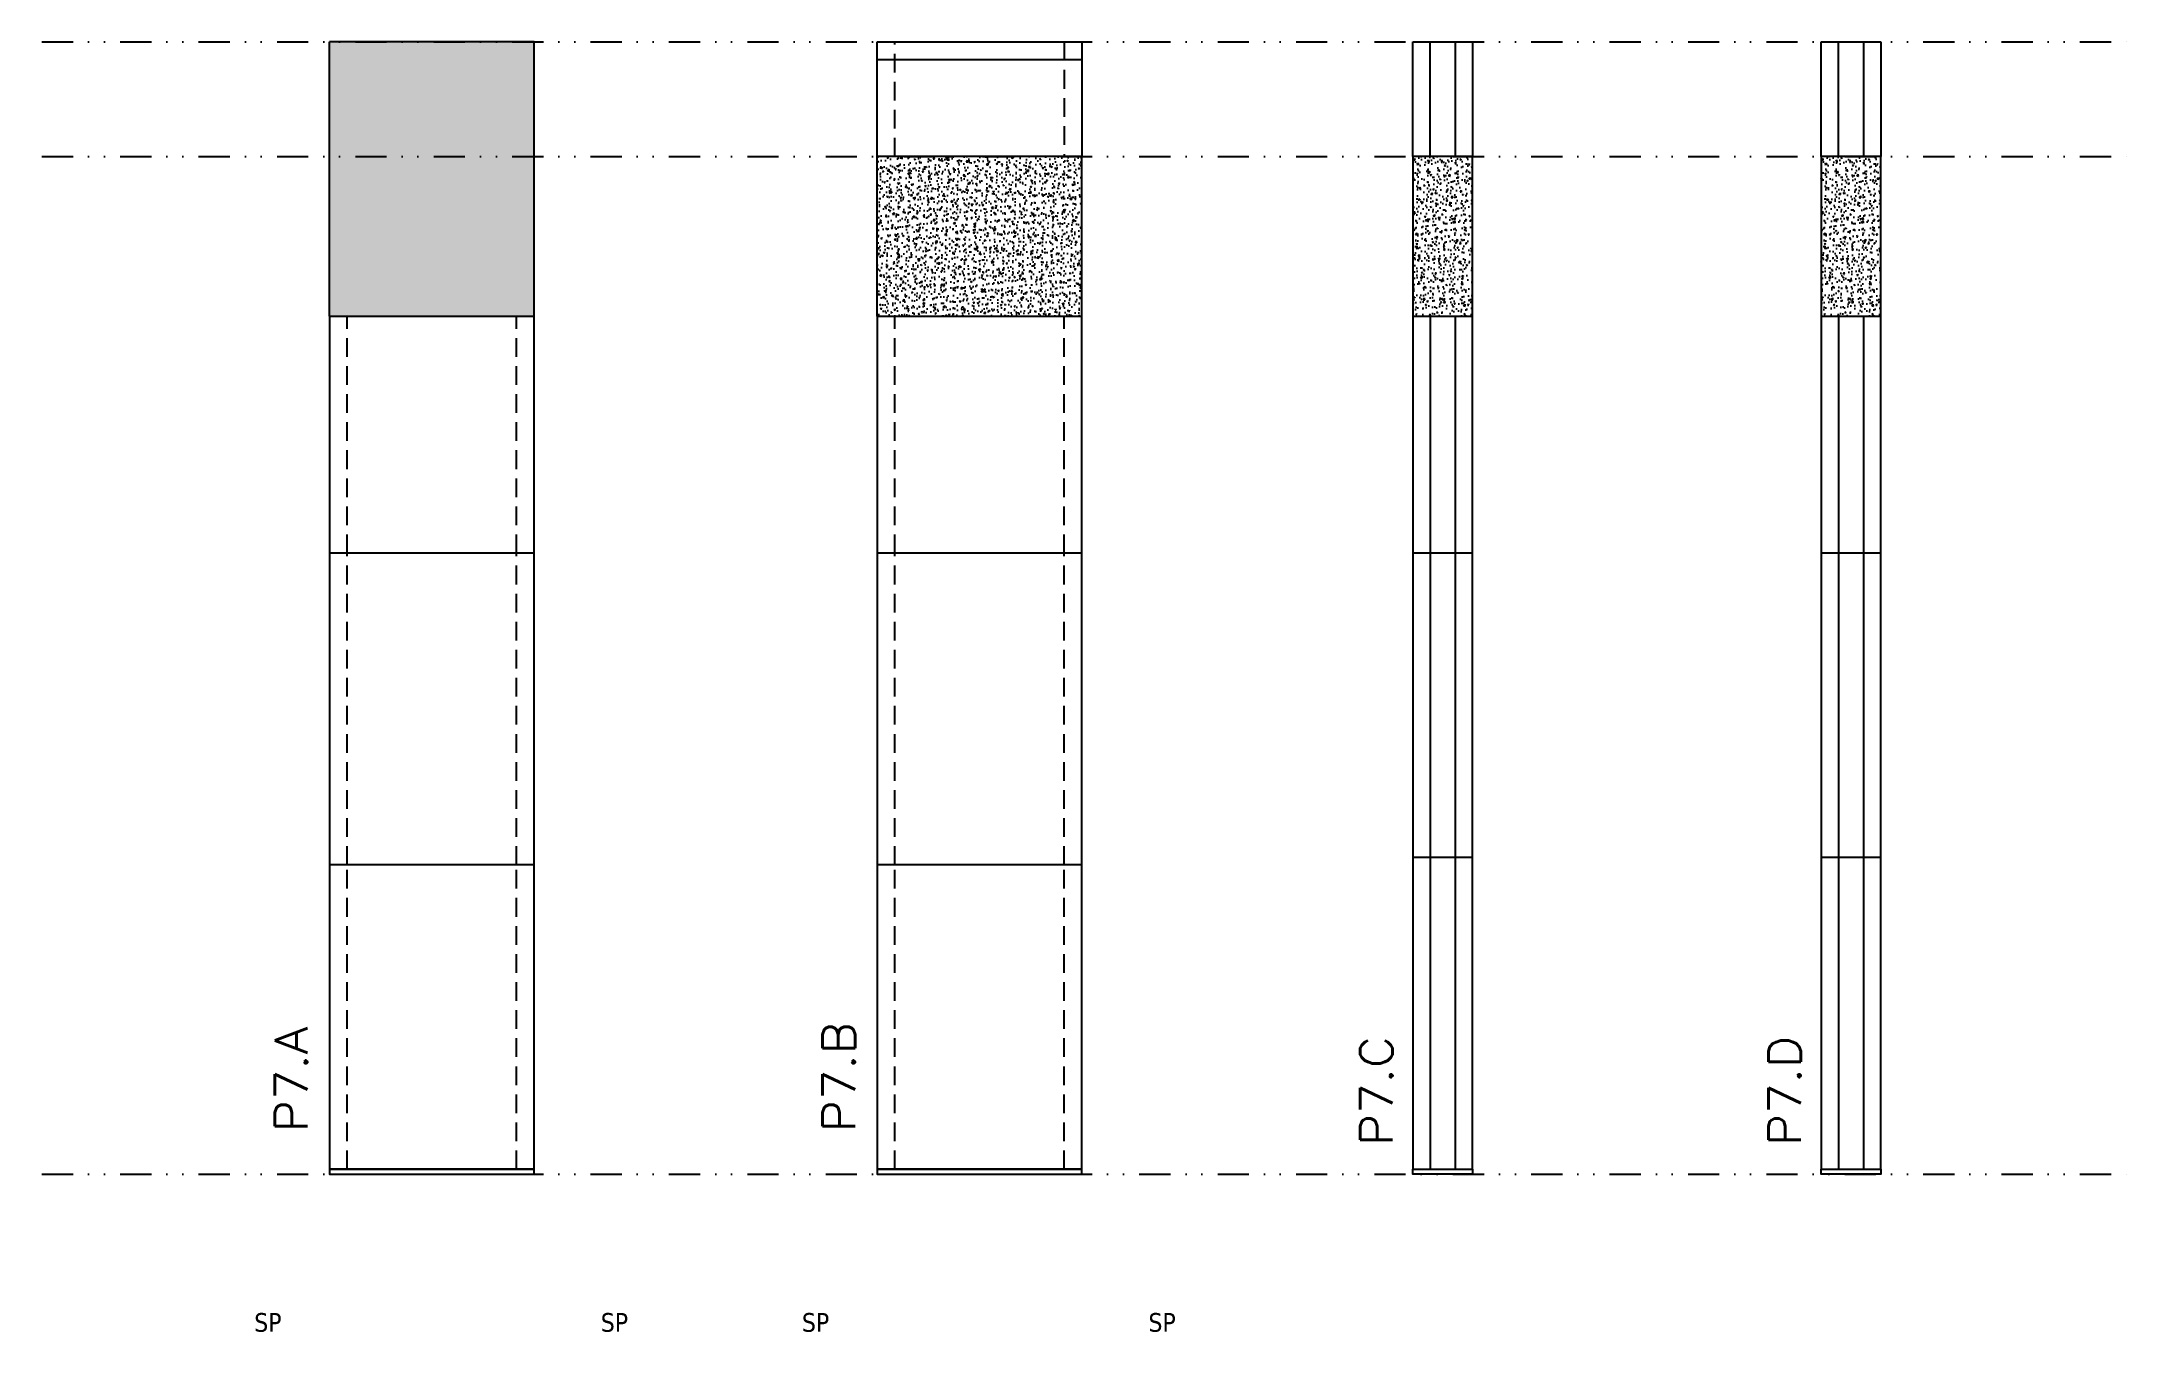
# Model space of a CAD drawing. Header units: millimetres. Extents: x 8328 to 9167, y 13191 to 13708.
import ezdxf

# ---------------------------------------------------------------- set-up
doc = ezdxf.new("R2010")
doc.units = ezdxf.units.MM
doc.linetypes.add('DIVIDE2', pattern=[0.625, 0.25, -0.125, 0, -0.125, 0, -0.125])
doc.linetypes.add('HIDDEN', pattern=[0.375, 0.25, -0.125])
for name, color, linetype in [('COTA', 241, 'Continuous'), ('Nível', 160, 'Continuous'), ('Painéis', 200, 'Continuous'), ('SARR_2.2x7', 40, 'Continuous'), ('texto', 7, 'Continuous')]:
    doc.layers.add(name, color=color, linetype=linetype)
doc.layers.add('Texto Seção', color=7, linetype='Continuous', lineweight=15)
doc.styles.add('REGUA-120', font='ROMANS.shx', dxfattribs={"height": 15})
doc.styles.get("Standard").update_dxf_attribs({"font": 'arial.ttf'})

msp = doc.modelspace()

# ---------------------------------------------------------------- hatches: boundary and pattern name
at = {"layer": 'COTA', "linetype": 'ByBlock'}
h = msp.add_hatch(dxfattribs=at)
h.set_pattern_fill('AR-CONC', color=256, scale=0.03)
h.set_pattern_definition([(50, (-8265.6936, 8222.9495), (5.4655401, -0.4781726), [0.5715, -6.2865]), (355, (-8265.6936, 8222.9495), (-1.0573026, 5.7317054), [0.4572, -5.0292175]), (100.451445, (-8265.238, 8222.9097), (4.4082374, 5.2535326), [0.4857003, -5.3427073]), (46.1842, (-8265.6936, 8224.4735), (8.1323712, -1.2612698), [0.85725, -9.42975]), (96.63556, (-8265.016, 8224.3684), (7.122124, 7.4227837), [0.7285507, -8.0140682]), (351.18415, (-8265.6936, 8224.4735), (7.122124, 7.4227837), [0.685799, -7.543792]), (21, (-8264.9316, 8224.0925), (4.5484317, -3.067956), [0.5715, -6.2865]), (326, (-8264.9316, 8224.0925), (1.8540609, 5.525639), [0.4572, -5.0292]), (71.451445, (-8264.5525, 8223.837), (6.4024926, 2.457683), [0.4857003, -5.3426981]), (37.5, (-8265.6936, 8222.9495), (0.0926581, 2.53665117), [0, -4.96824, 0, -5.1054, 0, -5.04825]), (7.5, (-8265.6936, 8222.9495), (2.00458988, 3.00541724), [0, -2.91084, 0, -4.85394, 0, -1.92405]), (327.5, (-8267.3928, 8222.9495), (4.06771786, -0.17186232), [0, -1.905, 0, -5.9436, 0, -7.8867]), (317.5, (-8268.155, 8222.9495), (4.44387544, 0.7627947), [0, -2.4765, 0, -3.94716, 0, -5.6007])])
h.paths.add_polyline_path([(8443.07, 13708.38), (8443.07, 13598.38), (8525.07, 13598.38), (8525.07, 13708.38)])
h = msp.add_hatch(dxfattribs=at)
h.set_pattern_fill('AR-CONC', color=256, scale=0.03)
h.set_pattern_definition([(50, (-8045.9645, 8222.9495), (5.4655401, -0.4781726), [0.5715, -6.2865]), (355, (-8045.9645, 8222.9495), (-1.0573026, 5.7317054), [0.4572, -5.0292175]), (100.451445, (-8045.509, 8222.9097), (4.4082374, 5.2535326), [0.4857003, -5.3427073]), (46.1842, (-8045.9645, 8224.4735), (8.1323712, -1.2612698), [0.85725, -9.42975]), (96.63556, (-8045.287, 8224.3684), (7.122124, 7.4227837), [0.7285507, -8.0140682]), (351.18415, (-8045.9645, 8224.4735), (7.122124, 7.4227837), [0.685799, -7.543792]), (21, (-8045.2025, 8224.0925), (4.5484317, -3.067956), [0.5715, -6.2865]), (326, (-8045.2025, 8224.0925), (1.8540609, 5.525639), [0.4572, -5.0292]), (71.451445, (-8044.8235, 8223.837), (6.4024926, 2.457683), [0.4857003, -5.3426981]), (37.5, (-8045.9645, 8222.9495), (0.0926581, 2.53665117), [0, -4.96824, 0, -5.1054, 0, -5.04825]), (7.5, (-8045.9645, 8222.9495), (2.00458988, 3.00541724), [0, -2.91084, 0, -4.85394, 0, -1.92405]), (327.5, (-8047.6638, 8222.9495), (4.06771786, -0.17186232), [0, -1.905, 0, -5.9436, 0, -7.8867]), (317.5, (-8048.4258, 8222.9495), (4.44387544, 0.7627947), [0, -2.4765, 0, -3.94716, 0, -5.6007])])
h.paths.add_polyline_path([(8662.8, 13662.38), (8662.8, 13598.38), (8744.8, 13598.38), (8744.8, 13662.38)])
h = msp.add_hatch(dxfattribs=at)
h.set_pattern_fill('AR-CONC', color=256, scale=0.03)
h.set_pattern_definition([(50, (-8446.1927, 8172.9495), (5.4655401, -0.4781726), [0.5715, -6.2865]), (355, (-8446.193, 8172.9495), (-1.0573026, 5.7317054), [0.4572, -5.0292175]), (100.451445, (-8445.7373, 8172.9097), (4.4082374, 5.2535326), [0.4857003, -5.3427073]), (46.1842, (-8446.193, 8174.4735), (8.1323712, -1.2612698), [0.85725, -9.42975]), (96.63556, (-8445.515, 8174.3684), (7.122124, 7.4227837), [0.7285507, -8.0140682]), (351.18415, (-8446.193, 8174.4735), (7.122124, 7.4227837), [0.685799, -7.543792]), (21, (-8445.4307, 8174.0925), (4.5484317, -3.067956), [0.5715, -6.2865]), (326, (-8445.431, 8174.0925), (1.8540609, 5.525639), [0.4572, -5.0292]), (71.451445, (-8445.0517, 8173.837), (6.4024926, 2.457683), [0.4857003, -5.3426981]), (37.5, (-8446.1927, 8172.9495), (0.0926581, 2.53665117), [0, -4.96824, 0, -5.1054, 0, -5.04825]), (7.5, (-8446.1927, 8172.9495), (2.00458988, 3.00541724), [0, -2.91084, 0, -4.85394, 0, -1.92405]), (327.5, (-8447.892, 8172.9495), (4.06771786, -0.17186232), [0, -1.905, 0, -5.9436, 0, -7.8867]), (317.5, (-8448.654, 8172.9495), (4.44387544, 0.7627947), [0, -2.4765, 0, -3.94716, 0, -5.6007])])
h.paths.add_polyline_path([(8877.65, 13598.38), (8901.65, 13598.38), (8901.65, 13662.38), (8877.65, 13662.38)])
h = msp.add_hatch(dxfattribs=at)
h.set_pattern_fill('AR-CONC', color=256, scale=0.03)
h.set_pattern_definition([(50, (-8282.409, 8172.9495), (5.4655401, -0.4781726), [0.5715, -6.2865]), (355, (-8282.409, 8172.9495), (-1.0573026, 5.7317054), [0.4572, -5.0292175]), (100.451445, (-8281.9536, 8172.9097), (4.4082374, 5.2535326), [0.4857003, -5.3427073]), (46.1842, (-8282.409, 8174.4735), (8.1323712, -1.2612698), [0.85725, -9.42975]), (96.63556, (-8281.731, 8174.3684), (7.122124, 7.4227837), [0.7285507, -8.0140682]), (351.18415, (-8282.409, 8174.4735), (7.122124, 7.4227837), [0.685799, -7.543792]), (21, (-8281.647, 8174.0925), (4.5484317, -3.067956), [0.5715, -6.2865]), (326, (-8281.647, 8174.0925), (1.8540609, 5.525639), [0.4572, -5.0292]), (71.451445, (-8281.268, 8173.837), (6.4024926, 2.457683), [0.4857003, -5.3426981]), (37.5, (-8282.409, 8172.9495), (0.0926581, 2.53665117), [0, -4.96824, 0, -5.1054, 0, -5.04825]), (7.5, (-8282.409, 8172.9495), (2.00458988, 3.00541724), [0, -2.91084, 0, -4.85394, 0, -1.92405]), (327.5, (-8284.1083, 8172.9495), (4.06771786, -0.17186232), [0, -1.905, 0, -5.9436, 0, -7.8867]), (317.5, (-8284.8703, 8172.9495), (4.44387544, 0.7627947), [0, -2.4765, 0, -3.94716, 0, -5.6007])])
h.paths.add_polyline_path([(9041.43, 13598.38), (9065.43, 13598.38), (9065.43, 13662.38), (9041.43, 13662.38)])

# ---------------------------------------------------------------- linework, layer by layer
for p, q in [((8525.07, 13708.38), (8443.07, 13708.38)), ((8443.07, 13598.38), (8443.07, 13708.38)), ((8525.07, 13598.38), (8525.07, 13708.38)), ((8744.8, 13662.38), (8662.8, 13662.38)), ((8662.8, 13598.38), (8662.8, 13662.38)), ((8744.8, 13598.38), (8744.8, 13662.38))]:
    msp.add_line(p, q, dxfattribs=at)
for points in [[(8901.65, 13598.38), (8901.65, 13662.38), (8877.65, 13662.38), (8877.65, 13598.38)], [(9065.43, 13598.38), (9065.43, 13662.38), (9041.43, 13662.38), (9041.43, 13598.38)]]:
    msp.add_lwpolyline(points, dxfattribs=at)
at = {"layer": 'Nível', "color": 4, "linetype": 'DIVIDE2', "ltscale": 50}
for p, q in [((8327.61, 13708.38), (9167.44, 13708.38)), ((8327.61, 13662.38), (9167.44, 13662.38)), ((8327.61, 13254.38), (9167.44, 13254.38))]:
    msp.add_line(p, q, dxfattribs=at)
at = {"layer": 'Painéis'}
for p, q in [((8662.8, 13662.38), (8662.8, 13708.38)), ((8662.8, 13708.38), (8744.8, 13708.38)), ((8744.8, 13708.38), (8744.8, 13662.38)), ((8877.65, 13662.38), (8877.65, 13708.38)), ((8877.65, 13708.38), (8901.65, 13708.38)), ((8901.65, 13708.38), (8901.65, 13662.38)), ((9041.43, 13662.38), (9041.43, 13708.38)), ((9041.43, 13708.38), (9065.43, 13708.38)), ((9065.43, 13708.38), (9065.43, 13662.38)), ((8443.07, 13598.38), (8443.07, 13254.38)), ((8443.07, 13598.38), (8525.07, 13598.38)), ((8525.07, 13254.38), (8525.07, 13598.38)), ((8662.8, 13598.38), (8662.8, 13254.38)), ((8662.8, 13598.38), (8744.8, 13598.38)), ((8744.8, 13254.38), (8744.8, 13598.38)), ((8877.65, 13598.38), (8877.65, 13256.38)), ((8877.65, 13598.38), (8901.65, 13598.38)), ((8901.65, 13256.38), (8901.65, 13598.38)), ((9041.43, 13598.38), (9041.43, 13256.38)), ((9041.43, 13598.38), (9065.43, 13598.38)), ((9065.43, 13256.38), (9065.43, 13598.38)), ((8525.07, 13503.38), (8443.07, 13503.38)), ((8744.8, 13503.38), (8662.8, 13503.38)), ((8901.65, 13503.38), (8877.65, 13503.38)), ((9065.43, 13503.38), (9041.43, 13503.38)), ((8901.65, 13381.38), (8877.65, 13381.38)), ((9065.43, 13381.38), (9041.43, 13381.38)), ((8525.07, 13378.38), (8443.07, 13378.38)), ((8744.8, 13378.38), (8662.8, 13378.38)), ((8443.07, 13256.38), (8525.07, 13256.38)), ((8662.8, 13256.38), (8744.8, 13256.38)), ((8877.65, 13256.38), (8901.65, 13256.38)), ((9041.43, 13256.38), (9065.43, 13256.38))]:
    msp.add_line(p, q, dxfattribs=at)
for points in [[(8525.07, 13256.38), (8443.07, 13256.38), (8443.07, 13254.38), (8525.07, 13254.38)], [(8744.8, 13256.38), (8662.8, 13256.38), (8662.8, 13254.38), (8744.8, 13254.38)], [(8877.65, 13256.38), (8901.65, 13256.38), (8901.65, 13254.38), (8877.65, 13254.38)], [(9041.43, 13256.38), (9065.43, 13256.38), (9065.43, 13254.38), (9041.43, 13254.38)]]:
    msp.add_lwpolyline(points, close=True, dxfattribs=at)
at = {"layer": 'SARR_2.2x7', "linetype": 'HIDDEN', "ltscale": 30}
for p, q in [((8669.8, 13662.38), (8669.8, 13708.38)), ((8737.8, 13708.38), (8737.8, 13662.38)), ((8450.07, 13503.38), (8450.07, 13598.38)), ((8518.07, 13503.38), (8518.07, 13598.38)), ((8669.8, 13503.38), (8669.8, 13598.38)), ((8737.8, 13503.38), (8737.8, 13598.38)), ((8450.07, 13378.38), (8450.07, 13503.38)), ((8518.07, 13378.38), (8518.07, 13503.38)), ((8669.8, 13378.38), (8669.8, 13503.38)), ((8737.8, 13378.38), (8737.8, 13503.38)), ((8450.07, 13256.38), (8450.07, 13378.38)), ((8518.07, 13256.38), (8518.07, 13378.38)), ((8669.8, 13256.38), (8669.8, 13378.38)), ((8737.8, 13256.38), (8737.8, 13378.38))]:
    msp.add_line(p, q, dxfattribs=at)
at = {"layer": 'SARR_2.2x7'}
for p, q in [((8884.65, 13662.38), (8884.65, 13708.38)), ((8894.65, 13708.38), (8894.65, 13662.38)), ((9048.43, 13662.38), (9048.43, 13708.38)), ((9058.43, 13708.38), (9058.43, 13662.38)), ((8662.8, 13701.38), (8744.8, 13701.38)), ((8884.65, 13598.38), (8884.65, 13503.38)), ((8894.65, 13598.38), (8894.65, 13503.38)), ((9048.43, 13598.38), (9048.43, 13503.38)), ((9058.43, 13598.38), (9058.43, 13503.38)), ((8884.65, 13503.38), (8884.65, 13256.38)), ((8894.65, 13503.38), (8894.65, 13256.38)), ((9048.43, 13503.38), (9048.43, 13256.38)), ((9058.43, 13503.38), (9058.43, 13256.38))]:
    msp.add_line(p, q, dxfattribs=at)

# ---------------------------------------------------------------- texts
at = {"layer": 'texto', "color": 0, "char_height": 7.5, "attachment_point": 5}
for insert in [(8418.29, 13194.89), (8557.32, 13194.89), (8638.02, 13194.89), (8777.05, 13194.89)]:
    msp.add_mtext('{\\fTahoma|b0|i0|c0|p34;\\C4;SP}', dxfattribs=dict(at, insert=insert))
at = {"layer": 'Texto Seção', "style": 'REGUA-120', "width": 1.1}
for s, p in [('P7.A', (8434.12, 13271.21)), ('P7.B', (8653.85, 13271.21)), ('P7.C', (8869.5, 13265.67)), ('P7.D', (9033.28, 13265.67))]:
    msp.add_text(s, height=13, rotation=90, dxfattribs=at).set_placement(p)

doc.saveas('drawing.dxf')
